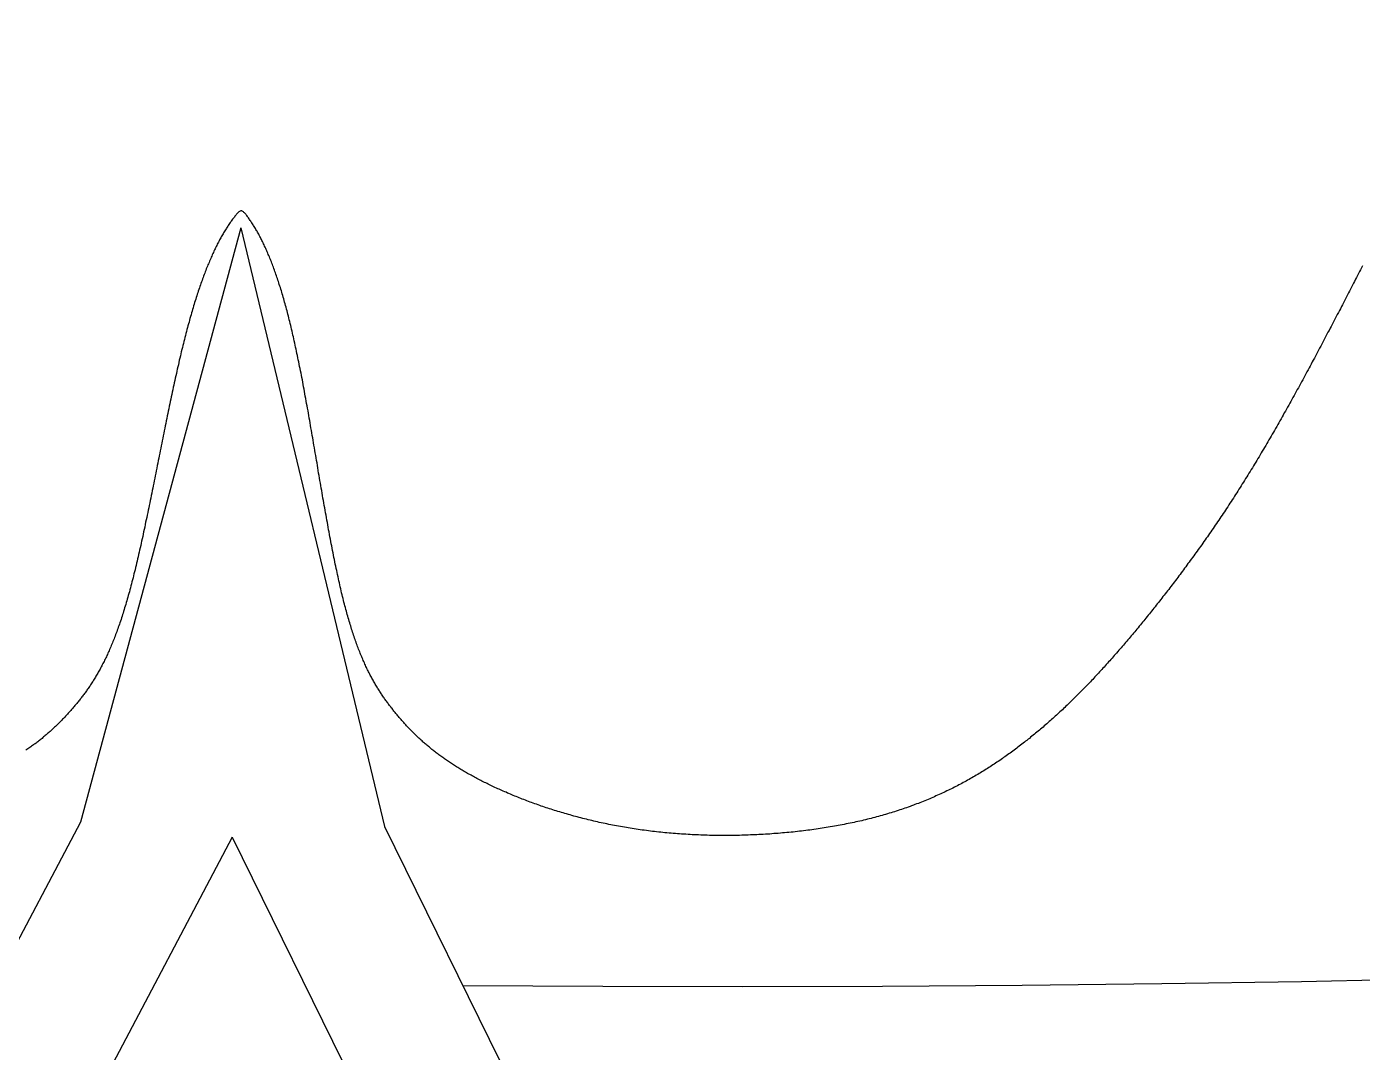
# Model space of a CAD drawing. Header units: feet. Extents: x 0 to 841, y 0 to 594.
# Drawn here: x 649.676 to 650.1133, y 121.0709 to 121.4066 of the extents above; entities that cross this region are included whole.
import ezdxf

# ---------------------------------------------------------------- set-up
doc = ezdxf.new("R2010")
doc.units = ezdxf.units.FT
doc.header["$MEASUREMENT"] = 0
doc.layers.add('LOGO', color=7, linetype='Continuous')

# ---------------------------------------------------------------- blocks, each defined once
blk = doc.blocks.new('YOTA')
h = blk.add_hatch(color=1)
edge = h.paths.add_edge_path()
edge.add_arc((302.8865, 246.9749), 39.995, 0, 360)
edge = h.paths.add_edge_path(flags=16)
edge.add_arc((302.8865, 246.9749), 39.7003, 0, 360)
at = {"color": 2}
for p, q in [((302.391, 212.3943), (302.2235, 211.7743)), ((302.391, 212.3943), (302.5407, 211.7698)), ((302.2235, 211.7743), (301.236, 209.9052)), ((302.5407, 211.7698), (303.4742, 209.8732)), ((302.3819, 211.7588), (301.4051, 209.9099)), ((302.3819, 211.7588), (303.3053, 209.8826))]:
    blk.add_line(p, q, dxfattribs=at)
blk.add_lwpolyline([(303.5605, 212.3545), (303.5595, 212.3525), (303.5585, 212.3505), (303.5574, 212.3485), (303.5564, 212.3465), (303.5554, 212.3445), (303.5543, 212.3425), (303.5533, 212.3405), (303.5523, 212.3384), (303.5512, 212.3364), (303.5502, 212.3344), (303.5491, 212.3324), (303.5481, 212.3303), (303.547, 212.3283), (303.546, 212.3263), (303.5449, 212.3242), (303.5439, 212.3222), (303.5428, 212.3202), (303.5418, 212.3181), (303.5407, 212.3161), (303.5396, 212.314), (303.5386, 212.312), (303.5375, 212.3099), (303.5365, 212.3079), (303.5354, 212.3058), (303.5343, 212.3038), (303.5332, 212.3017), (303.5322, 212.2997), (303.5311, 212.2976), (303.53, 212.2956), (303.5289, 212.2935), (303.5279, 212.2914), (303.5268, 212.2894), (303.5257, 212.2873), (303.5246, 212.2853), (303.5235, 212.2832), (303.5225, 212.2811), (303.5214, 212.2791), (303.5203, 212.277), (303.5192, 212.2749), (303.5181, 212.2729), (303.517, 212.2708), (303.5159, 212.2687), (303.5148, 212.2667), (303.5137, 212.2646), (303.5126, 212.2625), (303.5115, 212.2605), (303.5104, 212.2584), (303.5093, 212.2563), (303.5082, 212.2543), (303.5071, 212.2522), (303.506, 212.2501), (303.5049, 212.2481), (303.5038, 212.246), (303.5027, 212.244), (303.5015, 212.2419), (303.5004, 212.2398), (303.4993, 212.2378), (303.4982, 212.2357), (303.4971, 212.2337), (303.496, 212.2316), (303.4948, 212.2296), (303.4937, 212.2275), (303.4926, 212.2255), (303.4915, 212.2234), (303.4904, 212.2214), (303.4892, 212.2193), (303.4881, 212.2173), (303.487, 212.2153), (303.4858, 212.2132), (303.4847, 212.2112), (303.4836, 212.2092), (303.4824, 212.2071), (303.4813, 212.2051), (303.4802, 212.2031), (303.479, 212.2011), (303.4779, 212.199), (303.4768, 212.197), (303.4756, 212.195), (303.4745, 212.193), (303.4733, 212.191), (303.4722, 212.189), (303.4711, 212.187), (303.4699, 212.185), (303.4688, 212.183), (303.4676, 212.181), (303.4665, 212.179), (303.4653, 212.177), (303.4642, 212.1751), (303.463, 212.1731), (303.4619, 212.1711), (303.4607, 212.1692), (303.4596, 212.1672), (303.4584, 212.1652), (303.4573, 212.1633), (303.4561, 212.1613), (303.455, 212.1594), (303.4538, 212.1575), (303.4527, 212.1555), (303.4515, 212.1536), (303.4503, 212.1517), (303.4492, 212.1497), (303.448, 212.1478), (303.4469, 212.1459), (303.4457, 212.144), (303.4445, 212.1421), (303.4434, 212.1402), (303.4422, 212.1383), (303.441, 212.1364), (303.4399, 212.1346), (303.4387, 212.1327), (303.4375, 212.1308), (303.4364, 212.129), (303.4352, 212.1271), (303.434, 212.1252), (303.4329, 212.1234), (303.4317, 212.1216), (303.4305, 212.1197), (303.4294, 212.1179), (303.4282, 212.1161), (303.427, 212.1142), (303.4259, 212.1124), (303.4247, 212.1106), (303.4235, 212.1088), (303.4223, 212.107), (303.4212, 212.1052), (303.42, 212.1034), (303.4188, 212.1016), (303.4176, 212.0999), (303.4165, 212.0981), (303.4153, 212.0963), (303.4141, 212.0946), (303.4129, 212.0928), (303.4117, 212.0911), (303.4106, 212.0893), (303.4094, 212.0876), (303.4082, 212.0858), (303.407, 212.0841), (303.4059, 212.0824), (303.4047, 212.0806), (303.4035, 212.0789), (303.4023, 212.0772), (303.4011, 212.0755), (303.3999, 212.0738), (303.3988, 212.0721), (303.3976, 212.0704), (303.3964, 212.0687), (303.3952, 212.067), (303.394, 212.0654), (303.3929, 212.0637), (303.3917, 212.062), (303.3905, 212.0604), (303.3893, 212.0587), (303.3881, 212.057), (303.3869, 212.0554), (303.3857, 212.0538), (303.3846, 212.0521), (303.3834, 212.0505), (303.3822, 212.0489), (303.381, 212.0472), (303.3798, 212.0456), (303.3786, 212.044), (303.3775, 212.0424), (303.3763, 212.0408), (303.3751, 212.0392), (303.3739, 212.0376), (303.3727, 212.036), (303.3715, 212.0344), (303.3703, 212.0328), (303.3692, 212.0312), (303.368, 212.0297), (303.3668, 212.0281), (303.3656, 212.0265), (303.3644, 212.025), (303.3632, 212.0234), (303.362, 212.0218), (303.3608, 212.0203), (303.3597, 212.0187), (303.3585, 212.0172), (303.3573, 212.0157), (303.3561, 212.0141), (303.3549, 212.0126), (303.3537, 212.0111), (303.3525, 212.0096), (303.3514, 212.0081), (303.3502, 212.0066), (303.349, 212.005), (303.3478, 212.0035), (303.3466, 212.0021), (303.3454, 212.0006), (303.3443, 211.9991), (303.3431, 211.9976), (303.3419, 211.9961), (303.3407, 211.9946), (303.3395, 211.9932), (303.3383, 211.9917), (303.3371, 211.9902), (303.336, 211.9888), (303.3348, 211.9873), (303.3336, 211.9859), (303.3324, 211.9844), (303.3312, 211.983), (303.33, 211.9815), (303.3289, 211.9801), (303.3277, 211.9787), (303.3265, 211.9772), (303.3253, 211.9758), (303.3241, 211.9744), (303.323, 211.973), (303.3218, 211.9716), (303.3206, 211.9702), (303.3194, 211.9687), (303.3182, 211.9673), (303.3171, 211.9659), (303.3159, 211.9646), (303.3147, 211.9632), (303.3135, 211.9618), (303.3123, 211.9604), (303.3112, 211.959), (303.31, 211.9577), (303.3088, 211.9563), (303.3076, 211.9549), (303.3064, 211.9536), (303.3053, 211.9522), (303.3041, 211.9508), (303.3029, 211.9495), (303.3017, 211.9481), (303.3005, 211.9468), (303.2994, 211.9455), (303.2982, 211.9441), (303.297, 211.9428), (303.2958, 211.9415), (303.2946, 211.9402), (303.2934, 211.9388), (303.2923, 211.9375), (303.2911, 211.9362), (303.2899, 211.9349), (303.2887, 211.9336), (303.2875, 211.9323), (303.2863, 211.931), (303.2851, 211.9297), (303.2839, 211.9284), (303.2827, 211.9272), (303.2815, 211.9259), (303.2804, 211.9246), (303.2792, 211.9233), (303.278, 211.9221), (303.2768, 211.9208), (303.2756, 211.9195), (303.2744, 211.9183), (303.2732, 211.917), (303.272, 211.9158), (303.2708, 211.9146), (303.2696, 211.9133), (303.2683, 211.9121), (303.2671, 211.9109), (303.2659, 211.9096), (303.2647, 211.9084), (303.2635, 211.9072), (303.2623, 211.906), (303.2611, 211.9048), (303.2599, 211.9036), (303.2586, 211.9024), (303.2574, 211.9012), (303.2562, 211.9), (303.255, 211.8988), (303.2537, 211.8976), (303.2525, 211.8964), (303.2513, 211.8952), (303.25, 211.8941), (303.2488, 211.8929), (303.2476, 211.8917), (303.2463, 211.8906), (303.2451, 211.8894), (303.2438, 211.8883), (303.2426, 211.8871), (303.2414, 211.886), (303.2401, 211.8848), (303.2388, 211.8837), (303.2376, 211.8826), (303.2363, 211.8814), (303.2351, 211.8803), (303.2338, 211.8792), (303.2325, 211.8781), (303.2313, 211.877), (303.23, 211.8758), (303.2287, 211.8747), (303.2275, 211.8736), (303.2262, 211.8725), (303.2249, 211.8715), (303.2236, 211.8704), (303.2223, 211.8693), (303.221, 211.8682), (303.2197, 211.8671), (303.2185, 211.8661), (303.2172, 211.865), (303.2159, 211.8639), (303.2145, 211.8629), (303.2132, 211.8618), (303.2119, 211.8608), (303.2106, 211.8597), (303.2093, 211.8587), (303.208, 211.8577), (303.2066, 211.8566), (303.2053, 211.8556), (303.204, 211.8546), (303.2027, 211.8536), (303.2013, 211.8525), (303.2, 211.8515), (303.1986, 211.8505), (303.1973, 211.8495), (303.1959, 211.8485), (303.1946, 211.8475), (303.1932, 211.8465), (303.1918, 211.8456), (303.1905, 211.8446), (303.1891, 211.8436), (303.1877, 211.8426), (303.1863, 211.8417), (303.185, 211.8407), (303.1836, 211.8397), (303.1822, 211.8388), (303.1808, 211.8378), (303.1794, 211.8369), (303.178, 211.8359), (303.1766, 211.835), (303.1752, 211.8341), (303.1737, 211.8332), (303.1723, 211.8322), (303.1709, 211.8313), (303.1694, 211.8304), (303.168, 211.8295), (303.1666, 211.8286), (303.1651, 211.8277), (303.1637, 211.8268), (303.1622, 211.8259), (303.1607, 211.825), (303.1593, 211.8242), (303.1578, 211.8233), (303.1563, 211.8224), (303.1548, 211.8215), (303.1533, 211.8207), (303.1518, 211.8198), (303.1503, 211.819), (303.1488, 211.8181), (303.1473, 211.8173), (303.1458, 211.8165), (303.1443, 211.8157), (303.1428, 211.8148), (303.1412, 211.814), (303.1397, 211.8132), (303.1381, 211.8124), (303.1366, 211.8116), (303.135, 211.8108), (303.1335, 211.81), (303.1319, 211.8092), (303.1303, 211.8084), (303.1287, 211.8077), (303.1271, 211.8069), (303.1255, 211.8061), (303.1239, 211.8054), (303.1223, 211.8046), (303.1207, 211.8039), (303.1191, 211.8031), (303.1175, 211.8024), (303.1158, 211.8017), (303.1142, 211.8009), (303.1125, 211.8002), (303.1109, 211.7995), (303.1092, 211.7988), (303.1075, 211.7981), (303.1059, 211.7974), (303.1042, 211.7967), (303.1025, 211.796), (303.1008, 211.7954), (303.0991, 211.7947), (303.0974, 211.794), (303.0956, 211.7934), (303.0939, 211.7927), (303.0922, 211.7921), (303.0904, 211.7914), (303.0887, 211.7908), (303.0869, 211.7901), (303.0852, 211.7895), (303.0834, 211.7889), (303.0816, 211.7883), (303.0798, 211.7877), (303.078, 211.7871), (303.0762, 211.7865), (303.0744, 211.7859), (303.0726, 211.7853), (303.0707, 211.7847), (303.0689, 211.7842), (303.0671, 211.7836), (303.0652, 211.783), (303.0633, 211.7825), (303.0615, 211.782), (303.0596, 211.7814), (303.0577, 211.7809), (303.0558, 211.7804), (303.0539, 211.7798), (303.052, 211.7793), (303.05, 211.7788), (303.0481, 211.7783), (303.0462, 211.7778), (303.0442, 211.7774), (303.0423, 211.7769), (303.0403, 211.7764), (303.0383, 211.7759), (303.0363, 211.7755), (303.0343, 211.775), (303.0323, 211.7746), (303.0303, 211.7741), (303.0283, 211.7737), (303.0263, 211.7733), (303.0242, 211.7729), (303.0222, 211.7725), (303.0201, 211.772), (303.0181, 211.7716), (303.016, 211.7713), (303.0139, 211.7709), (303.0119, 211.7705), (303.0098, 211.7701), (303.0077, 211.7698), (303.0056, 211.7694), (303.0035, 211.769), (303.0014, 211.7687), (302.9992, 211.7684), (302.9971, 211.768), (302.995, 211.7677), (302.9928, 211.7674), (302.9907, 211.7671), (302.9885, 211.7668), (302.9864, 211.7665), (302.9842, 211.7662), (302.9821, 211.7659), (302.9799, 211.7656), (302.9777, 211.7654), (302.9755, 211.7651), (302.9733, 211.7649), (302.9712, 211.7646), (302.969, 211.7644), (302.9668, 211.7641), (302.9646, 211.7639), (302.9624, 211.7637), (302.9601, 211.7635), (302.9579, 211.7633), (302.9557, 211.7631), (302.9535, 211.7629), (302.9513, 211.7627), (302.9491, 211.7625), (302.9468, 211.7624), (302.9446, 211.7622), (302.9424, 211.762), (302.9401, 211.7619), (302.9379, 211.7618), (302.9357, 211.7616), (302.9334, 211.7615), (302.9312, 211.7614), (302.9289, 211.7613), (302.9267, 211.7612), (302.9244, 211.7611), (302.9222, 211.761), (302.9199, 211.7609), (302.9177, 211.7608), (302.9154, 211.7607), (302.9132, 211.7607), (302.9109, 211.7606), (302.9087, 211.7606), (302.9064, 211.7605), (302.9042, 211.7605), (302.9019, 211.7605), (302.8997, 211.7605), (302.8974, 211.7605), (302.8952, 211.7604), (302.8929, 211.7605), (302.8907, 211.7605), (302.8884, 211.7605), (302.8862, 211.7605), (302.8839, 211.7605), (302.8817, 211.7606), (302.8795, 211.7606), (302.8772, 211.7607), (302.875, 211.7608), (302.8727, 211.7608), (302.8705, 211.7609), (302.8683, 211.761), (302.8661, 211.7611), (302.8638, 211.7612), (302.8616, 211.7613), (302.8594, 211.7614), (302.8572, 211.7615), (302.855, 211.7617), (302.8528, 211.7618), (302.8505, 211.7619), (302.8483, 211.7621), (302.8461, 211.7623), (302.844, 211.7624), (302.8418, 211.7626), (302.8396, 211.7628), (302.8374, 211.763), (302.8352, 211.7632), (302.8331, 211.7634), (302.8309, 211.7636), (302.8287, 211.7638), (302.8266, 211.764), (302.8244, 211.7643), (302.8223, 211.7645), (302.8201, 211.7648), (302.818, 211.765), (302.8159, 211.7653), (302.8138, 211.7656), (302.8116, 211.7659), (302.8095, 211.7662), (302.8074, 211.7664), (302.8053, 211.7667), (302.8032, 211.7671), (302.8012, 211.7674), (302.7991, 211.7677), (302.797, 211.768), (302.7949, 211.7684), (302.7929, 211.7687), (302.7908, 211.7691), (302.7888, 211.7694), (302.7867, 211.7698), (302.7847, 211.7702), (302.7827, 211.7705), (302.7807, 211.7709), (302.7786, 211.7713), (302.7766, 211.7717), (302.7746, 211.7721), (302.7726, 211.7725), (302.7707, 211.7729), (302.7687, 211.7734), (302.7667, 211.7738), (302.7647, 211.7742), (302.7628, 211.7746), (302.7608, 211.7751), (302.7589, 211.7755), (302.757, 211.776), (302.755, 211.7765), (302.7531, 211.7769), (302.7512, 211.7774), (302.7493, 211.7779), (302.7474, 211.7783), (302.7455, 211.7788), (302.7436, 211.7793), (302.7417, 211.7798), (302.7399, 211.7803), (302.738, 211.7808), (302.7361, 211.7813), (302.7343, 211.7819), (302.7325, 211.7824), (302.7306, 211.7829), (302.7288, 211.7834), (302.727, 211.784), (302.7252, 211.7845), (302.7234, 211.785), (302.7216, 211.7856), (302.7198, 211.7861), (302.718, 211.7867), (302.7163, 211.7872), (302.7145, 211.7878), (302.7128, 211.7884), (302.711, 211.7889), (302.7093, 211.7895), (302.7076, 211.7901), (302.7059, 211.7907), (302.7042, 211.7912), (302.7025, 211.7918), (302.7008, 211.7924), (302.6991, 211.793), (302.6974, 211.7936), (302.6958, 211.7942), (302.6941, 211.7948), (302.6925, 211.7954), (302.6908, 211.796), (302.6892, 211.7966), (302.6876, 211.7973), (302.686, 211.7979), (302.6844, 211.7985), (302.6828, 211.7991), (302.6812, 211.7997), (302.6796, 211.8004), (302.6781, 211.801), (302.6765, 211.8016), (302.675, 211.8023), (302.6735, 211.8029), (302.6719, 211.8035), (302.6704, 211.8042), (302.6689, 211.8048), (302.6674, 211.8055), (302.666, 211.8061), (302.6645, 211.8067), (302.663, 211.8074), (302.6616, 211.808), (302.6601, 211.8087), (302.6587, 211.8093), (302.6573, 211.81), (302.6559, 211.8107), (302.6544, 211.8113), (302.6531, 211.812), (302.6517, 211.8126), (302.6503, 211.8133), (302.6489, 211.8139), (302.6476, 211.8146), (302.6462, 211.8153), (302.6449, 211.8159), (302.6436, 211.8166), (302.6423, 211.8173), (302.641, 211.8179), (302.6397, 211.8186), (302.6384, 211.8193), (302.6371, 211.8199), (302.6359, 211.8206), (302.6346, 211.8213), (302.6334, 211.8219), (302.6322, 211.8226), (302.6309, 211.8233), (302.6297, 211.824), (302.6285, 211.8246), (302.6273, 211.8253), (302.6262, 211.826), (302.625, 211.8267), (302.6238, 211.8273), (302.6227, 211.828), (302.6215, 211.8287), (302.6204, 211.8294), (302.6193, 211.83), (302.6181, 211.8307), (302.617, 211.8314), (302.6159, 211.8321), (302.6148, 211.8328), (302.6138, 211.8335), (302.6127, 211.8342), (302.6116, 211.8348), (302.6106, 211.8355), (302.6095, 211.8362), (302.6085, 211.8369), (302.6074, 211.8376), (302.6064, 211.8383), (302.6054, 211.839), (302.6044, 211.8397), (302.6034, 211.8404), (302.6024, 211.8411), (302.6014, 211.8418), (302.6004, 211.8425), (302.5995, 211.8432), (302.5985, 211.8439), (302.5975, 211.8446), (302.5966, 211.8453), (302.5956, 211.846), (302.5947, 211.8467), (302.5938, 211.8475), (302.5929, 211.8482), (302.592, 211.8489), (302.591, 211.8496), (302.5901, 211.8503), (302.5892, 211.851), (302.5884, 211.8518), (302.5875, 211.8525), (302.5866, 211.8532), (302.5857, 211.8539), (302.5849, 211.8547), (302.584, 211.8554), (302.5832, 211.8561), (302.5823, 211.8569), (302.5815, 211.8576), (302.5806, 211.8583), (302.5798, 211.8591), (302.579, 211.8598), (302.5782, 211.8605), (302.5774, 211.8613), (302.5766, 211.862), (302.5758, 211.8628), (302.575, 211.8635), (302.5742, 211.8643), (302.5734, 211.865), (302.5726, 211.8658), (302.5718, 211.8665), (302.5711, 211.8673), (302.5703, 211.8681), (302.5695, 211.8688), (302.5688, 211.8696), (302.568, 211.8704), (302.5673, 211.8711), (302.5665, 211.8719), (302.5658, 211.8727), (302.5651, 211.8735), (302.5643, 211.8742), (302.5636, 211.875), (302.5629, 211.8758), (302.5622, 211.8766), (302.5615, 211.8774), (302.5608, 211.8782), (302.56, 211.8789), (302.5593, 211.8797), (302.5586, 211.8805), (302.5579, 211.8813), (302.5573, 211.8821), (302.5566, 211.8829), (302.5559, 211.8837), (302.5552, 211.8845), (302.5545, 211.8854), (302.5538, 211.8862), (302.5532, 211.887), (302.5525, 211.8878), (302.5518, 211.8886), (302.5511, 211.8894), (302.5505, 211.8903), (302.5498, 211.8911), (302.5492, 211.8919), (302.5485, 211.8928), (302.5478, 211.8936), (302.5472, 211.8945), (302.5465, 211.8953), (302.5459, 211.8962), (302.5453, 211.897), (302.5446, 211.8979), (302.544, 211.8987), (302.5433, 211.8996), (302.5427, 211.9005), (302.5421, 211.9014), (302.5414, 211.9022), (302.5408, 211.9031), (302.5402, 211.904), (302.5396, 211.9049), (302.5389, 211.9058), (302.5383, 211.9068), (302.5377, 211.9077), (302.5371, 211.9086), (302.5365, 211.9095), (302.5359, 211.9105), (302.5353, 211.9114), (302.5347, 211.9124), (302.5341, 211.9134), (302.5335, 211.9143), (302.5329, 211.9153), (302.5323, 211.9163), (302.5317, 211.9173), (302.5311, 211.9183), (302.5305, 211.9193), (302.5299, 211.9204), (302.5293, 211.9214), (302.5287, 211.9224), (302.5282, 211.9235), (302.5276, 211.9245), (302.527, 211.9256), (302.5264, 211.9267), (302.5258, 211.9278), (302.5253, 211.9289), (302.5247, 211.93), (302.5241, 211.9311), (302.5236, 211.9323), (302.523, 211.9334), (302.5224, 211.9346), (302.5219, 211.9358), (302.5213, 211.9369), (302.5208, 211.9381), (302.5202, 211.9393), (302.5197, 211.9406), (302.5191, 211.9418), (302.5186, 211.943), (302.518, 211.9443), (302.5175, 211.9456), (302.5169, 211.9469), (302.5164, 211.9482), (302.5158, 211.9495), (302.5153, 211.9508), (302.5148, 211.9521), (302.5142, 211.9535), (302.5137, 211.9549), (302.5132, 211.9563), (302.5126, 211.9577), (302.5121, 211.9591), (302.5116, 211.9605), (302.5111, 211.962), (302.5105, 211.9634), (302.51, 211.9649), (302.5095, 211.9664), (302.509, 211.9679), (302.5085, 211.9694), (302.5079, 211.971), (302.5074, 211.9725), (302.5069, 211.9741), (302.5064, 211.9757), (302.5059, 211.9773), (302.5054, 211.979), (302.5049, 211.9806), (302.5044, 211.9823), (302.5039, 211.984), (302.5034, 211.9857), (302.5029, 211.9874), (302.5024, 211.9891), (302.5019, 211.9909), (302.5014, 211.9927), (302.5009, 211.9945), (302.5004, 211.9963), (302.4999, 211.9981), (302.4994, 212), (302.4989, 212.0019), (302.4984, 212.0038), (302.4979, 212.0057), (302.4974, 212.0076), (302.497, 212.0096), (302.4965, 212.0116), (302.496, 212.0136), (302.4955, 212.0156), (302.495, 212.0176), (302.4946, 212.0197), (302.4941, 212.0218), (302.4936, 212.0239), (302.4931, 212.026), (302.4926, 212.0281), (302.4922, 212.0303), (302.4917, 212.0325), (302.4912, 212.0347), (302.4908, 212.0369), (302.4903, 212.0391), (302.4898, 212.0414), (302.4893, 212.0436), (302.4889, 212.0459), (302.4884, 212.0482), (302.4879, 212.0505), (302.4875, 212.0529), (302.487, 212.0552), (302.4866, 212.0576), (302.4861, 212.06), (302.4856, 212.0624), (302.4852, 212.0648), (302.4847, 212.0672), (302.4843, 212.0696), (302.4838, 212.072), (302.4833, 212.0745), (302.4829, 212.077), (302.4824, 212.0794), (302.482, 212.0819), (302.4815, 212.0844), (302.4811, 212.0869), (302.4806, 212.0894), (302.4801, 212.092), (302.4797, 212.0945), (302.4792, 212.097), (302.4788, 212.0996), (302.4783, 212.1021), (302.4779, 212.1047), (302.4774, 212.1073), (302.477, 212.1099), (302.4765, 212.1124), (302.4761, 212.115), (302.4756, 212.1176), (302.4752, 212.1202), (302.4747, 212.1228), (302.4743, 212.1254), (302.4738, 212.128), (302.4734, 212.1307), (302.4729, 212.1333), (302.4725, 212.1359), (302.472, 212.1385), (302.4716, 212.1411), (302.4712, 212.1438), (302.4707, 212.1464), (302.4703, 212.149), (302.4698, 212.1516), (302.4694, 212.1543), (302.4689, 212.1569), (302.4685, 212.1595), (302.468, 212.1621), (302.4676, 212.1647), (302.4671, 212.1674), (302.4667, 212.17), (302.4662, 212.1726), (302.4658, 212.1752), (302.4653, 212.1778), (302.4649, 212.1804), (302.4644, 212.183), (302.464, 212.1856), (302.4635, 212.1881), (302.4631, 212.1907), (302.4627, 212.1933), (302.4622, 212.1958), (302.4618, 212.1984), (302.4613, 212.201), (302.4609, 212.2035), (302.4604, 212.206), (302.46, 212.2085), (302.4595, 212.2111), (302.4591, 212.2136), (302.4586, 212.2161), (302.4581, 212.2185), (302.4577, 212.221), (302.4572, 212.2235), (302.4568, 212.2259), (302.4563, 212.2284), (302.4559, 212.2308), (302.4554, 212.2332), (302.455, 212.2356), (302.4545, 212.238), (302.4541, 212.2404), (302.4536, 212.2427), (302.4531, 212.2451), (302.4527, 212.2474), (302.4522, 212.2497), (302.4518, 212.252), (302.4513, 212.2543), (302.4508, 212.2566), (302.4504, 212.2588), (302.4499, 212.261), (302.4494, 212.2633), (302.449, 212.2655), (302.4485, 212.2676), (302.448, 212.2698), (302.4476, 212.2719), (302.4471, 212.2741), (302.4466, 212.2762), (302.4462, 212.2783), (302.4457, 212.2804), (302.4452, 212.2824), (302.4448, 212.2845), (302.4443, 212.2865), (302.4438, 212.2885), (302.4433, 212.2905), (302.4429, 212.2925), (302.4424, 212.2944), (302.4419, 212.2964), (302.4414, 212.2983), (302.4409, 212.3002), (302.4404, 212.3021), (302.44, 212.304), (302.4395, 212.3059), (302.439, 212.3077), (302.4385, 212.3095), (302.438, 212.3113), (302.4375, 212.3131), (302.437, 212.3149), (302.4365, 212.3167), (302.4361, 212.3184), (302.4356, 212.3202), (302.4351, 212.3219), (302.4346, 212.3236), (302.4341, 212.3253), (302.4336, 212.327), (302.4331, 212.3286), (302.4326, 212.3303), (302.4321, 212.3319), (302.4316, 212.3335), (302.431, 212.3351), (302.4305, 212.3367), (302.43, 212.3382), (302.4295, 212.3398), (302.429, 212.3413), (302.4285, 212.3428), (302.428, 212.3443), (302.4275, 212.3458), (302.4269, 212.3473), (302.4264, 212.3488), (302.4259, 212.3502), (302.4254, 212.3517), (302.4249, 212.3531), (302.4243, 212.3545), (302.4238, 212.3559), (302.4233, 212.3573), (302.4227, 212.3586), (302.4222, 212.36), (302.4217, 212.3613), (302.4211, 212.3627), (302.4206, 212.364), (302.4201, 212.3653), (302.4195, 212.3665), (302.419, 212.3678), (302.4184, 212.3691), (302.4179, 212.3703), (302.4173, 212.3716), (302.4168, 212.3728), (302.4162, 212.374), (302.4157, 212.3752), (302.4151, 212.3764), (302.4146, 212.3775), (302.414, 212.3787), (302.4135, 212.3798), (302.4129, 212.381), (302.4123, 212.3821), (302.4118, 212.3832), (302.4112, 212.3843), (302.4106, 212.3853), (302.4101, 212.3864), (302.4095, 212.3875), (302.4089, 212.3885), (302.4083, 212.3896), (302.4078, 212.3906), (302.4072, 212.3916), (302.4066, 212.3926), (302.406, 212.3936), (302.4054, 212.3945), (302.4048, 212.3955), (302.4042, 212.3965), (302.4036, 212.3974), (302.403, 212.3983), (302.4024, 212.3993), (302.4018, 212.4002), (302.4012, 212.4011), (302.4006, 212.4019), (302.4, 212.4028), (302.3994, 212.4037), (302.3988, 212.4045), (302.3982, 212.4053), (302.3977, 212.4061), (302.3971, 212.4069), (302.3965, 212.4077), (302.3959, 212.4084), (302.3953, 212.4091), (302.3947, 212.4098), (302.3941, 212.4103), (302.3936, 212.4108), (302.393, 212.4112), (302.3924, 212.4116), (302.3918, 212.4118), (302.3912, 212.4118), (302.3907, 212.4118), (302.3901, 212.4116), (302.3895, 212.4113), (302.3889, 212.4109), (302.3883, 212.4104), (302.3877, 212.4099), (302.3871, 212.4092), (302.3865, 212.4086), (302.3859, 212.4078), (302.3853, 212.4071), (302.3847, 212.4063), (302.3841, 212.4055), (302.3834, 212.4047), (302.3828, 212.4039), (302.3822, 212.4031), (302.3816, 212.4022), (302.3809, 212.4013), (302.3803, 212.4005), (302.3797, 212.3996), (302.3791, 212.3987), (302.3784, 212.3978), (302.3778, 212.3968), (302.3772, 212.3959), (302.3766, 212.395), (302.376, 212.394), (302.3754, 212.393), (302.3747, 212.3921), (302.3741, 212.3911), (302.3735, 212.3901), (302.3729, 212.389), (302.3723, 212.388), (302.3717, 212.387), (302.3711, 212.3859), (302.3705, 212.3849), (302.3699, 212.3838), (302.3693, 212.3827), (302.3687, 212.3816), (302.3681, 212.3805), (302.3675, 212.3793), (302.3669, 212.3782), (302.3663, 212.3771), (302.3658, 212.3759), (302.3652, 212.3747), (302.3646, 212.3735), (302.364, 212.3723), (302.3634, 212.3711), (302.3628, 212.3699), (302.3623, 212.3686), (302.3617, 212.3674), (302.3611, 212.3661), (302.3605, 212.3648), (302.36, 212.3635), (302.3594, 212.3622), (302.3588, 212.3609), (302.3582, 212.3596), (302.3577, 212.3582), (302.3571, 212.3568), (302.3565, 212.3555), (302.356, 212.3541), (302.3554, 212.3527), (302.3548, 212.3513), (302.3543, 212.3498), (302.3537, 212.3484), (302.3532, 212.3469), (302.3526, 212.3454), (302.352, 212.3439), (302.3515, 212.3424), (302.3509, 212.3409), (302.3504, 212.3394), (302.3498, 212.3378), (302.3493, 212.3363), (302.3487, 212.3347), (302.3482, 212.3331), (302.3476, 212.3315), (302.3471, 212.3298), (302.3465, 212.3282), (302.346, 212.3265), (302.3454, 212.3249), (302.3449, 212.3232), (302.3443, 212.3215), (302.3438, 212.3198), (302.3432, 212.318), (302.3427, 212.3163), (302.3422, 212.3145), (302.3416, 212.3127), (302.3411, 212.3109), (302.3405, 212.3091), (302.34, 212.3073), (302.3395, 212.3054), (302.3389, 212.3036), (302.3384, 212.3017), (302.3378, 212.2998), (302.3373, 212.2979), (302.3368, 212.296), (302.3362, 212.294), (302.3357, 212.2921), (302.3352, 212.2901), (302.3346, 212.2881), (302.3341, 212.2861), (302.3336, 212.284), (302.333, 212.282), (302.3325, 212.2799), (302.332, 212.2778), (302.3315, 212.2757), (302.3309, 212.2736), (302.3304, 212.2715), (302.3299, 212.2693), (302.3293, 212.2672), (302.3288, 212.265), (302.3283, 212.2628), (302.3278, 212.2606), (302.3272, 212.2583), (302.3267, 212.2561), (302.3262, 212.2538), (302.3257, 212.2515), (302.3251, 212.2492), (302.3246, 212.2469), (302.3241, 212.2446), (302.3236, 212.2422), (302.323, 212.2399), (302.3225, 212.2375), (302.322, 212.2351), (302.3215, 212.2327), (302.3209, 212.2303), (302.3204, 212.2279), (302.3199, 212.2254), (302.3194, 212.223), (302.3188, 212.2205), (302.3183, 212.2181), (302.3178, 212.2156), (302.3173, 212.2131), (302.3167, 212.2106), (302.3162, 212.2081), (302.3157, 212.2056), (302.3152, 212.203), (302.3147, 212.2005), (302.3141, 212.198), (302.3136, 212.1954), (302.3131, 212.1929), (302.3126, 212.1903), (302.312, 212.1877), (302.3115, 212.1852), (302.311, 212.1826), (302.3105, 212.18), (302.31, 212.1774), (302.3094, 212.1748), (302.3089, 212.1722), (302.3084, 212.1696), (302.3079, 212.167), (302.3073, 212.1644), (302.3068, 212.1618), (302.3063, 212.1592), (302.3058, 212.1566), (302.3053, 212.154), (302.3047, 212.1514), (302.3042, 212.1488), (302.3037, 212.1462), (302.3032, 212.1435), (302.3026, 212.1409), (302.3021, 212.1383), (302.3016, 212.1357), (302.3011, 212.1331), (302.3006, 212.1305), (302.3, 212.1279), (302.2995, 212.1253), (302.299, 212.1227), (302.2985, 212.1202), (302.2979, 212.1176), (302.2974, 212.115), (302.2969, 212.1124), (302.2964, 212.1099), (302.2958, 212.1073), (302.2953, 212.1048), (302.2948, 212.1022), (302.2943, 212.0997), (302.2937, 212.0972), (302.2932, 212.0946), (302.2927, 212.0921), (302.2922, 212.0896), (302.2916, 212.0871), (302.2911, 212.0847), (302.2906, 212.0822), (302.2901, 212.0797), (302.2895, 212.0773), (302.289, 212.0748), (302.2885, 212.0724), (302.2879, 212.07), (302.2874, 212.0676), (302.2869, 212.0652), (302.2864, 212.0628), (302.2858, 212.0605), (302.2853, 212.0581), (302.2848, 212.0558), (302.2842, 212.0535), (302.2837, 212.0512), (302.2832, 212.0489), (302.2826, 212.0466), (302.2821, 212.0444), (302.2816, 212.0421), (302.281, 212.0399), (302.2805, 212.0377), (302.28, 212.0355), (302.2794, 212.0333), (302.2789, 212.0312), (302.2784, 212.0291), (302.2778, 212.027), (302.2773, 212.0249), (302.2767, 212.0228), (302.2762, 212.0208), (302.2757, 212.0187), (302.2751, 212.0167), (302.2746, 212.0147), (302.2741, 212.0128), (302.2735, 212.0108), (302.273, 212.0089), (302.2724, 212.007), (302.2719, 212.0051), (302.2713, 212.0033), (302.2708, 212.0014), (302.2702, 211.9996), (302.2697, 211.9978), (302.2692, 211.996), (302.2686, 211.9942), (302.2681, 211.9925), (302.2675, 211.9908), (302.267, 211.9891), (302.2664, 211.9874), (302.2659, 211.9857), (302.2653, 211.984), (302.2647, 211.9824), (302.2642, 211.9808), (302.2636, 211.9792), (302.2631, 211.9776), (302.2625, 211.976), (302.262, 211.9745), (302.2614, 211.973), (302.2608, 211.9715), (302.2603, 211.97), (302.2597, 211.9685), (302.2592, 211.967), (302.2586, 211.9656), (302.258, 211.9641), (302.2575, 211.9627), (302.2569, 211.9613), (302.2563, 211.9599), (302.2557, 211.9586), (302.2552, 211.9572), (302.2546, 211.9559), (302.254, 211.9545), (302.2535, 211.9532), (302.2529, 211.9519), (302.2523, 211.9507), (302.2517, 211.9494), (302.2511, 211.9481), (302.2506, 211.9469), (302.25, 211.9457), (302.2494, 211.9444), (302.2488, 211.9432), (302.2482, 211.942), (302.2476, 211.9409), (302.247, 211.9397), (302.2464, 211.9385), (302.2458, 211.9374), (302.2452, 211.9363), (302.2446, 211.9351), (302.244, 211.934), (302.2434, 211.9329), (302.2428, 211.9319), (302.2422, 211.9308), (302.2416, 211.9297), (302.241, 211.9287), (302.2404, 211.9276), (302.2398, 211.9266), (302.2392, 211.9255), (302.2386, 211.9245), (302.238, 211.9235), (302.2373, 211.9225), (302.2367, 211.9215), (302.2361, 211.9206), (302.2355, 211.9196), (302.2348, 211.9186), (302.2342, 211.9177), (302.2336, 211.9167), (302.2329, 211.9158), (302.2323, 211.9148), (302.2317, 211.9139), (302.231, 211.913), (302.2304, 211.9121), (302.2298, 211.9112), (302.2291, 211.9103), (302.2285, 211.9094), (302.2278, 211.9085), (302.2272, 211.9076), (302.2265, 211.9068), (302.2259, 211.9059), (302.2252, 211.905), (302.2245, 211.9042), (302.2239, 211.9033), (302.2232, 211.9025), (302.2226, 211.9016), (302.2219, 211.9008), (302.2212, 211.9), (302.2205, 211.8991), (302.2199, 211.8983), (302.2192, 211.8975), (302.2185, 211.8967), (302.2178, 211.8959), (302.2171, 211.895), (302.2164, 211.8942), (302.2158, 211.8934), (302.2151, 211.8926), (302.2144, 211.8918), (302.2137, 211.891), (302.213, 211.8902), (302.2123, 211.8895), (302.2116, 211.8887), (302.2108, 211.8879), (302.2101, 211.8871), (302.2094, 211.8863), (302.2087, 211.8855), (302.208, 211.8848), (302.2072, 211.884), (302.2065, 211.8832), (302.2058, 211.8825), (302.205, 211.8817), (302.2043, 211.8809), (302.2036, 211.8802), (302.2028, 211.8794), (302.2021, 211.8787), (302.2013, 211.8779), (302.2005, 211.8771), (302.1998, 211.8764), (302.199, 211.8757), (302.1982, 211.8749), (302.1975, 211.8742), (302.1967, 211.8734), (302.1959, 211.8727), (302.1951, 211.8719), (302.1943, 211.8712), (302.1935, 211.8705), (302.1927, 211.8697), (302.1919, 211.869), (302.1911, 211.8683), (302.1903, 211.8676), (302.1894, 211.8668), (302.1886, 211.8661), (302.1878, 211.8654), (302.1869, 211.8647), (302.1861, 211.864), (302.1852, 211.8633), (302.1844, 211.8626), (302.1835, 211.8618), (302.1826, 211.8611), (302.1817, 211.8604), (302.1809, 211.8597), (302.18, 211.859), (302.1791, 211.8583), (302.1782, 211.8576), (302.1773, 211.8569), (302.1763, 211.8562), (302.1754, 211.8556), (302.1745, 211.8549), (302.1736, 211.8542), (302.1726, 211.8535), (302.1717, 211.8528), (302.1707, 211.8521), (302.1698, 211.8514), (302.1688, 211.8508), (302.1678, 211.8501), (302.1668, 211.8494)], dxfattribs=at)
at = {"color": 1}
for centre, radius in [((302.8815, 246.9749), 40.0001), ((302.8815, 246.9749), 40), ((302.8865, 246.9749), 39.995)]:
    blk.add_circle(centre, radius, dxfattribs=at)
at = {"color": 2}
for radius in [39.7003, 38.793]:
    blk.add_circle((302.8865, 246.9749), radius, dxfattribs=at)
blk.add_arc((302.8865, 246.9749), 35.3718, 269.57197, 328.76946, dxfattribs=at)

msp = doc.modelspace()

# ---------------------------------------------------------------- linework, layer by layer
at = {"layer": 'LOGO', "color": 1}
msp.add_circle((649.91377, 132.2024), 12.55485, dxfattribs=at)

# ---------------------------------------------------------------- block references
at = {"layer": 'LOGO', "xscale": 0.3139103563735262, "yscale": 0.3139103563735262, "zscale": 0.3139103563735262}
msp.add_blockref('YOTA', (554.82251, 54.66802), dxfattribs=at)

doc.saveas('drawing.dxf')
